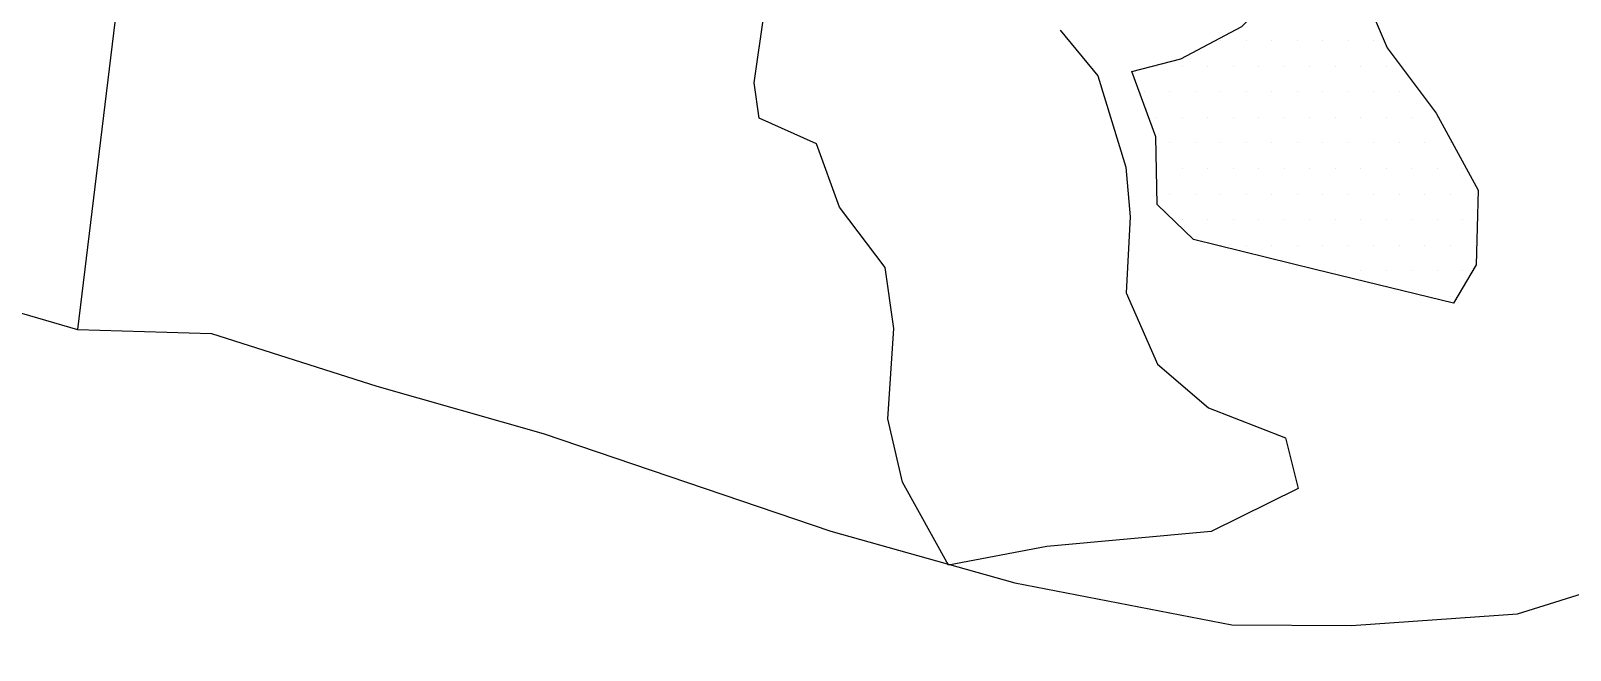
# Model space of a CAD drawing. Header units: metres. Extents: x -8.99 to -5.1, y -14.54 to -10.11.
# Drawn here: x -7.165 to -6.41, y -14.136 to -13.833 of the extents above; entities that cross this region are included whole.
import ezdxf

# ---------------------------------------------------------------- set-up
doc = ezdxf.new("R2010")
doc.units = ezdxf.units.M
doc.header["$LTSCALE"] = 25
doc.header["$MEASUREMENT"] = 0
doc.linetypes.add('STRICHPUNKTX2', pattern=[2, 1, -0.5, 0, -0.5])
doc.layers.get('0').update_dxf_attribs({"linetype": 'CONTINUOUS'})
for name, color, linetype in [('GRABUNGSGRENZE', 3, 'STRICHPUNKTX2'), ('STEINE', 4, 'CONTINUOUS'), ('STEINESCHRAFF', 4, 'CONTINUOUS')]:
    doc.layers.add(name, color=color, linetype=linetype)

# ---------------------------------------------------------------- blocks, each defined once
blk = doc.blocks.new('*X5')
at = {"color": 0}
for p, q in [((-658.125, -1383.75), (-658.125, -1383.75)), ((-656.875, -1383.75), (-656.875, -1383.75)), ((-655.625, -1383.75), (-655.625, -1383.75)), ((-654.375, -1383.75), (-654.375, -1383.75)), ((-653.125, -1383.75), (-653.125, -1383.75)), ((-651.875, -1383.75), (-651.875, -1383.75)), ((-650.625, -1383.75), (-650.625, -1383.75)), ((-661.25, -1385), (-661.25, -1385)), ((-660, -1385), (-660, -1385)), ((-658.75, -1385), (-658.75, -1385)), ((-657.5, -1385), (-657.5, -1385)), ((-656.25, -1385), (-656.25, -1385)), ((-655, -1385), (-655, -1385)), ((-653.75, -1385), (-653.75, -1385)), ((-652.5, -1385), (-652.5, -1385)), ((-651.25, -1385), (-651.25, -1385)), ((-650, -1385), (-650, -1385)), ((-661.875, -1386.25), (-661.875, -1386.25)), ((-660.625, -1386.25), (-660.625, -1386.25)), ((-659.375, -1386.25), (-659.375, -1386.25)), ((-658.125, -1386.25), (-658.125, -1386.25)), ((-656.875, -1386.25), (-656.875, -1386.25)), ((-655.625, -1386.25), (-655.625, -1386.25)), ((-654.375, -1386.25), (-654.375, -1386.25)), ((-653.125, -1386.25), (-653.125, -1386.25)), ((-651.875, -1386.25), (-651.875, -1386.25)), ((-650.625, -1386.25), (-650.625, -1386.25)), ((-649.375, -1386.25), (-649.375, -1386.25)), ((-661.25, -1387.5), (-661.25, -1387.5)), ((-660, -1387.5), (-660, -1387.5)), ((-658.75, -1387.5), (-658.75, -1387.5)), ((-657.5, -1387.5), (-657.5, -1387.5)), ((-656.25, -1387.5), (-656.25, -1387.5)), ((-655, -1387.5), (-655, -1387.5)), ((-653.75, -1387.5), (-653.75, -1387.5)), ((-652.5, -1387.5), (-652.5, -1387.5)), ((-651.25, -1387.5), (-651.25, -1387.5)), ((-650, -1387.5), (-650, -1387.5)), ((-648.75, -1387.5), (-648.75, -1387.5)), ((-647.5, -1387.5), (-647.5, -1387.5)), ((-660.625, -1388.75), (-660.625, -1388.75)), ((-659.375, -1388.75), (-659.375, -1388.75)), ((-658.125, -1388.75), (-658.125, -1388.75)), ((-656.875, -1388.75), (-656.875, -1388.75)), ((-655.625, -1388.75), (-655.625, -1388.75)), ((-654.375, -1388.75), (-654.375, -1388.75)), ((-653.125, -1388.75), (-653.125, -1388.75)), ((-651.875, -1388.75), (-651.875, -1388.75)), ((-650.625, -1388.75), (-650.625, -1388.75)), ((-649.375, -1388.75), (-649.375, -1388.75)), ((-648.125, -1388.75), (-648.125, -1388.75)), ((-646.875, -1388.75), (-646.875, -1388.75)), ((-661.25, -1390), (-661.25, -1390)), ((-660, -1390), (-660, -1390)), ((-658.75, -1390), (-658.75, -1390)), ((-657.5, -1390), (-657.5, -1390)), ((-656.25, -1390), (-656.25, -1390)), ((-655, -1390), (-655, -1390)), ((-653.75, -1390), (-653.75, -1390)), ((-652.5, -1390), (-652.5, -1390)), ((-651.25, -1390), (-651.25, -1390)), ((-650, -1390), (-650, -1390)), ((-648.75, -1390), (-648.75, -1390)), ((-647.5, -1390), (-647.5, -1390)), ((-646.25, -1390), (-646.25, -1390)), ((-660.625, -1391.25), (-660.625, -1391.25)), ((-659.375, -1391.25), (-659.375, -1391.25)), ((-658.125, -1391.25), (-658.125, -1391.25)), ((-656.875, -1391.25), (-656.875, -1391.25)), ((-655.625, -1391.25), (-655.625, -1391.25)), ((-654.375, -1391.25), (-654.375, -1391.25)), ((-653.125, -1391.25), (-653.125, -1391.25)), ((-651.875, -1391.25), (-651.875, -1391.25)), ((-650.625, -1391.25), (-650.625, -1391.25)), ((-649.375, -1391.25), (-649.375, -1391.25)), ((-648.125, -1391.25), (-648.125, -1391.25)), ((-646.875, -1391.25), (-646.875, -1391.25)), ((-645.625, -1391.25), (-645.625, -1391.25)), ((-660, -1392.5), (-660, -1392.5)), ((-658.75, -1392.5), (-658.75, -1392.5)), ((-657.5, -1392.5), (-657.5, -1392.5)), ((-656.25, -1392.5), (-656.25, -1392.5)), ((-655, -1392.5), (-655, -1392.5)), ((-653.75, -1392.5), (-653.75, -1392.5)), ((-652.5, -1392.5), (-652.5, -1392.5)), ((-651.25, -1392.5), (-651.25, -1392.5)), ((-650, -1392.5), (-650, -1392.5)), ((-648.75, -1392.5), (-648.75, -1392.5)), ((-647.5, -1392.5), (-647.5, -1392.5)), ((-646.25, -1392.5), (-646.25, -1392.5)), ((-658.125, -1393.75), (-658.125, -1393.75)), ((-656.875, -1393.75), (-656.875, -1393.75)), ((-655.625, -1393.75), (-655.625, -1393.75)), ((-654.375, -1393.75), (-654.375, -1393.75)), ((-653.125, -1393.75), (-653.125, -1393.75)), ((-651.875, -1393.75), (-651.875, -1393.75)), ((-650.625, -1393.75), (-650.625, -1393.75)), ((-649.375, -1393.75), (-649.375, -1393.75)), ((-648.125, -1393.75), (-648.125, -1393.75)), ((-646.875, -1393.75), (-646.875, -1393.75)), ((-645.625, -1393.75), (-645.625, -1393.75)), ((-652.5, -1395), (-652.5, -1395)), ((-651.25, -1395), (-651.25, -1395)), ((-650, -1395), (-650, -1395)), ((-648.75, -1395), (-648.75, -1395)), ((-647.5, -1395), (-647.5, -1395)), ((-646.25, -1395), (-646.25, -1395)), ((-648.125, -1396.25), (-648.125, -1396.25)), ((-646.875, -1396.25), (-646.875, -1396.25))]:
    blk.add_line(p, q, dxfattribs=at)

msp = doc.modelspace()

# ---------------------------------------------------------------- linework, layer by layer
at = {"layer": 'GRABUNGSGRENZE', "flags": 128}
for points in [[(-6.59202, -12.4973), (-6.63137, -12.63892), (-6.65107, -12.69903), (-6.77565, -12.94928), (-6.85295, -13.18007), (-6.86043, -13.24016), (-6.87955, -13.32623), (-6.92266, -13.38743), (-7.00955, -13.44975), (-7.0704, -13.54153), (-7.11066, -13.72336), (-7.14157, -13.97897)], [(-8.95544, -12.50536), (-8.96743, -12.59549), (-8.93104, -12.69211), (-8.9486, -12.79396), (-8.94732, -12.89627), (-8.98269, -12.9997), (-8.9595, -13.11061), (-8.97248, -13.21194), (-8.988, -13.31124), (-8.97716, -13.37331), (-8.83287, -13.46559), (-8.69837, -13.51004), (-8.54136, -13.59923), (-8.39261, -13.64314), (-8.21634, -13.69919), (-8.02797, -13.71195), (-7.87718, -13.75738), (-7.75601, -13.76572), (-7.59964, -13.80147), (-7.48608, -13.82001), (-7.37348, -13.86248), (-7.29088, -13.91318), (-7.21391, -13.95778), (-7.14157, -13.97897), (-7.0759, -13.98084), (-7.0759, -13.98084), (-6.9949, -14.00659), (-6.91339, -14.0298), (-6.77227, -14.0778), (-6.68211, -14.10302), (-6.57567, -14.12362), (-6.51713, -14.12398), (-6.4357, -14.11818), (-6.34313, -14.08943), (-6.30702, -14.07713), (-6.30702, -14.07713), (-6.26156, -14.13606)]]:
    msp.add_lwpolyline(points, dxfattribs=at)
at = {"layer": 'STEINE'}
for points in [[(-6.62471, -13.85243), (-6.60081, -13.84626), (-6.57081, -13.83041), (-6.5566, -13.81561), (-6.53321, -13.80588), (-6.51232, -13.81092), (-6.49952, -13.84092), (-6.47552, -13.87292), (-6.45506, -13.91054), (-6.45598, -13.94719), (-6.46713, -13.96606), (-6.53488, -13.94943), (-6.59447, -13.93482), (-6.61233, -13.91756), (-6.61293, -13.88447), (-6.62471, -13.85243)], [(-6.71471, -14.09445), (-6.73721, -14.05379), (-6.74441, -14.02275), (-6.74147, -13.97846), (-6.74562, -13.94844), (-6.76809, -13.91897), (-6.77937, -13.88795), (-6.8074, -13.8753), (-6.80999, -13.858), (-6.80498, -13.82388)], [(-6.65989, -13.83216), (-6.64151, -13.85451), (-6.62765, -13.89927), (-6.62555, -13.9237), (-6.62749, -13.96086), (-6.61213, -13.99595), (-6.58714, -14.01726), (-6.54943, -14.03193), (-6.54326, -14.05686), (-6.58596, -14.07784), (-6.66637, -14.08517), (-6.71471, -14.09445)]]:
    msp.add_lwpolyline(points, dxfattribs=at)

# ---------------------------------------------------------------- block references
at = {"layer": 'STEINESCHRAFF', "xscale": 0.01, "yscale": 0.01, "zscale": 0.01}
msp.add_blockref('*X5', (0, 0), dxfattribs=at)

doc.saveas('drawing.dxf')
